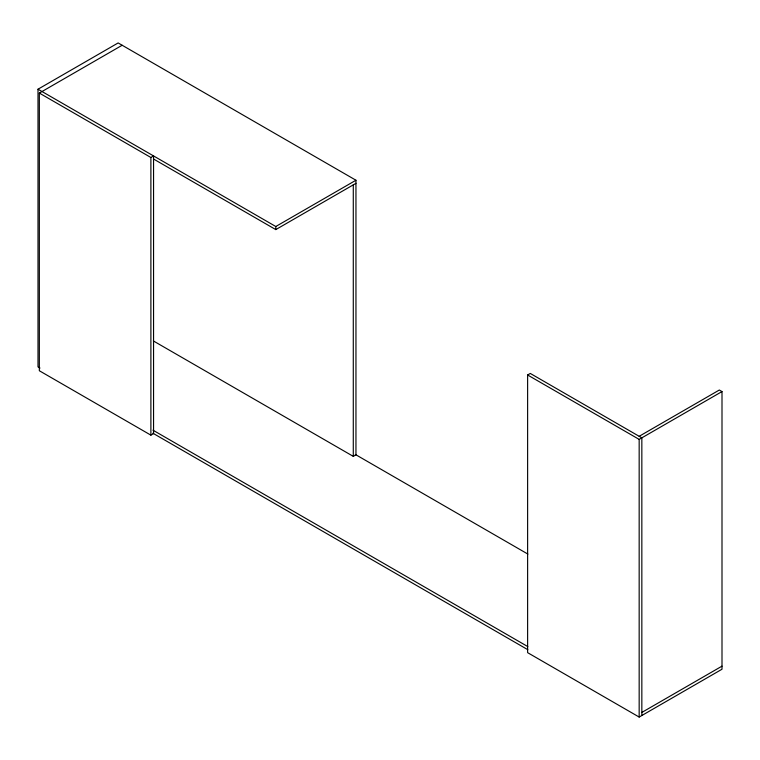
<?xml version="1.0" encoding="UTF-8"?>
<svg xmlns="http://www.w3.org/2000/svg" width="760" height="760" viewBox="0 0 760 760"><rect width="100%" height="100%" fill="white"/><g stroke="black" fill="none" stroke-linecap="round" stroke-linejoin="round"><path stroke-width="1.14" d="M40.005 368.049L38 366.89L38 89.214L118.151 42.94L355.955 180.234L355.955 454.822L353.286 456.361L153.33 340.917M39.339 93.072L150.888 157.482L153.558 155.933L153.558 433.608L150.888 435.147L39.339 370.747L39.339 93.072L122.16 45.258M38 89.214L275.794 226.508L355.955 180.234M153.558 159.02L275.794 229.596L355.955 183.321M639.169 436.306L719.331 390.022L722 391.571L722 669.237L639.169 717.06L527.62 652.659L527.62 374.984L530.29 373.445L641.839 437.845L641.839 715.511M527.62 374.984L639.169 439.384L722 391.571M641.839 712.433L722 666.149M355.319 454.452L527.877 554.078M152.941 430.16L527.829 646.608M152.941 433.248L527.829 649.695M639.169 439.384L639.169 717.06M353.286 184.861L353.286 456.361M275.794 226.508L275.794 229.596M150.888 157.482L150.888 435.147"/></g></svg>
